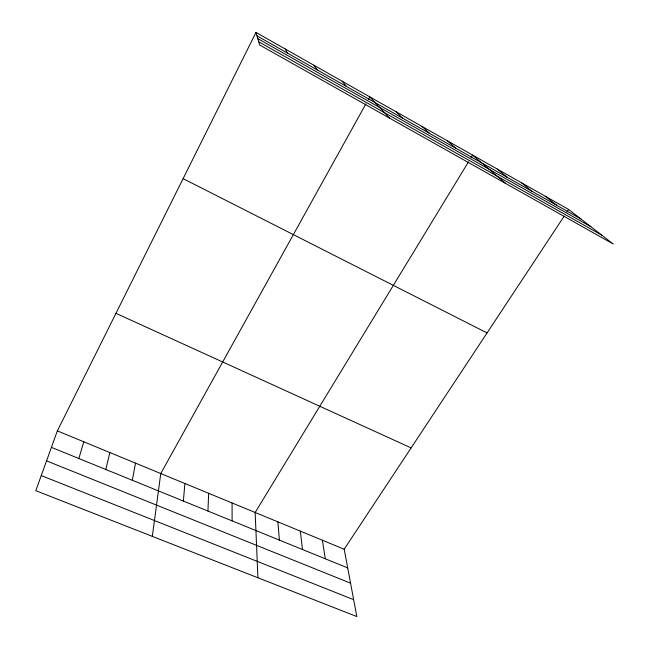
<?xml version="1.0" encoding="UTF-8"?>
<svg xmlns="http://www.w3.org/2000/svg" width="649" height="649" viewBox="0 0 649 649"><rect width="100%" height="100%" fill="white"/><g stroke="black" fill="none" stroke-linecap="round" stroke-linejoin="round"><path stroke-width="0.97" d="M207.931 511.039L208.662 493.305M183.375 501.052L184.892 483.497M152.328 536.366L160.765 473.543L365.922 103.856M132.331 480.276L135.519 463.126M105.795 469.487L109.876 452.548M78.829 458.51L83.826 441.799M255.99 32.45L259.665 45.016L613.2 244L568.621 209.457L255.99 32.45L57.355 430.879L35.8 490.685L356.828 616.55L344.189 549.224L564.232 216.101M368.34 99.5L369.792 96.888L389.57 118.134M468.464 161.885L255.162 512.491L257.921 577.772M471.044 157.642L472.594 155.095L505.725 183.513M566.975 211.947L568.621 209.457M41.244 475.571L353.664 599.676M46.55 460.863L350.557 583.167M51.417 447.356L347.702 567.916M57.355 430.879L344.189 549.224M115.96 313.321L411.117 447.907M183.107 178.645L487.05 332.937M257.815 38.68L590.89 226.72M258.724 41.796L601.874 235.23M256.988 35.857L580.839 218.924M545.209 196.209L556.68 205.271M521.415 182.734L532.107 191.382M497.207 169.032L507.096 177.242M447.559 140.914L455.744 148.215M422.085 126.49L429.37 133.305M396.166 111.815L402.518 118.126M342.128 81.222L346.477 86.447M313.946 65.265L317.223 69.905M285.244 49.008L287.402 53.048M322.415 540.236L325.263 558.789M300.317 531.125L302.499 549.525M277.902 521.877L279.386 540.122M232.082 502.967L232.107 520.879"/></g></svg>
